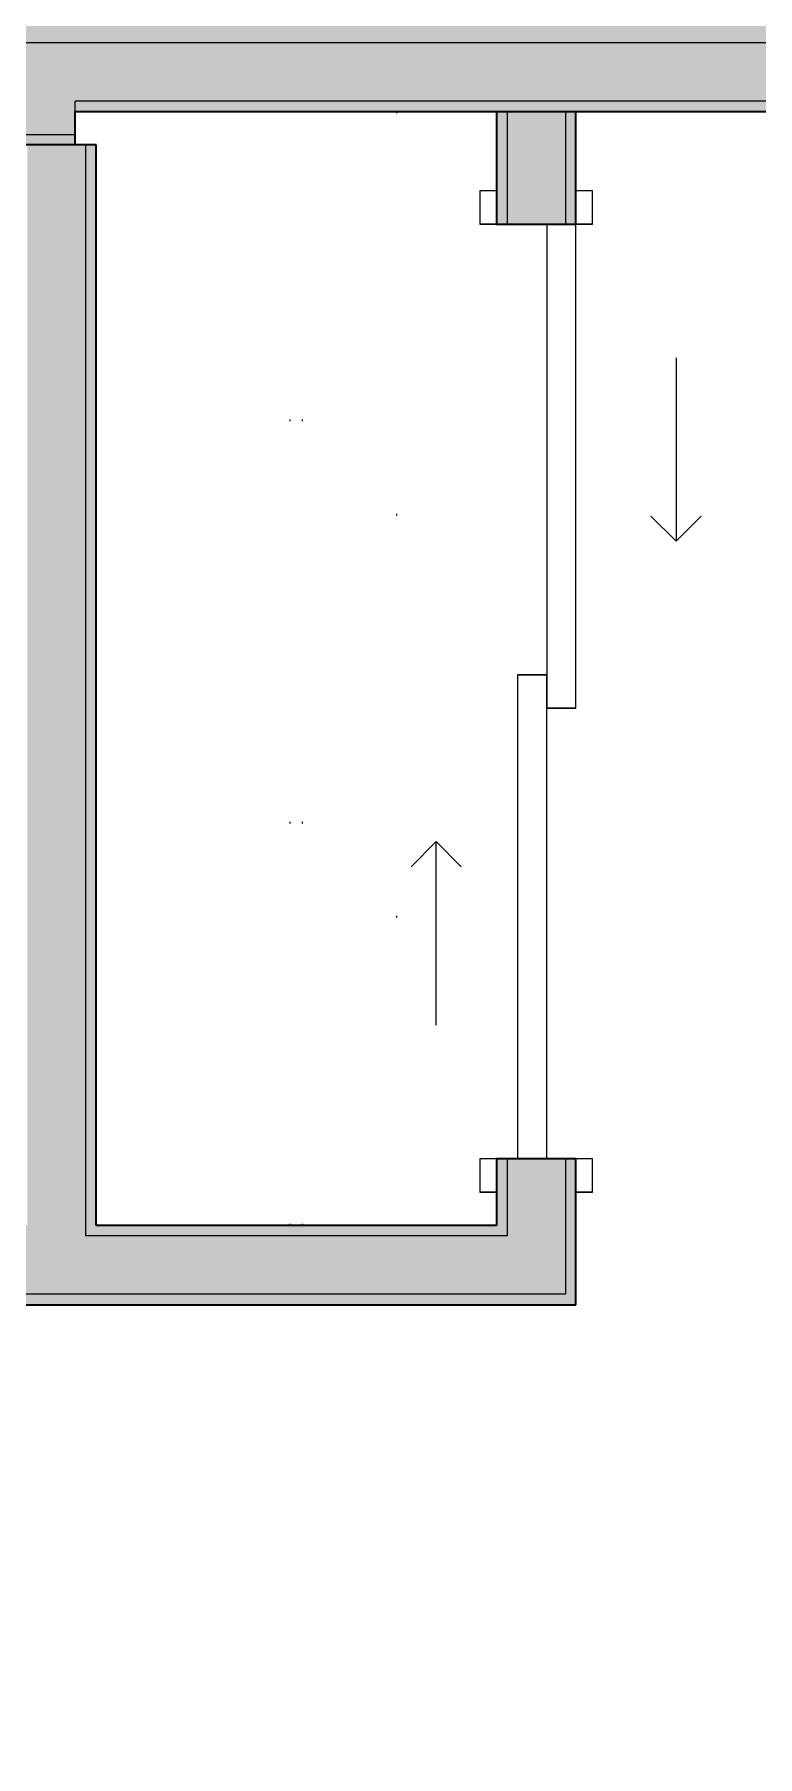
# Model space of a CAD drawing. Header units: inches. Extents: x 6 to 8416, y -388 to 6104.
# Drawn here: x 5679.2 to 5722.6, y 815.9 to 919.1 of the extents above; entities that cross this region are included whole.
import ezdxf

# ---------------------------------------------------------------- set-up
doc = ezdxf.new("R2010")
doc.units = ezdxf.units.IN
doc.header["$MEASUREMENT"] = 0
doc.linetypes.add('Dot 1_16_', pattern=[24, 0, -24])
for name, color, linetype, lineweight in [('A-DOOR', 31, 'Continuous', 18), ('A-DOOR-FRAM', 31, 'Continuous', 25), ('A-ROOM', 32, 'Continuous', 13), ('A-WALL', 113, 'Continuous', 25), ('A-WALL-PATT', 111, 'Continuous', 35), ('I-WALL', 2, 'Continuous', 25), ('Q-CASE', 31, 'Continuous', 18)]:
    doc.layers.add(name, color=color, linetype=linetype, lineweight=lineweight)

# ---------------------------------------------------------------- blocks, each defined once
blk = doc.blocks.new('CW Closet Shelf-AM - CW Closet Shelf-AM-5481446-LEVEL 3 - PLAN Copy 1 Copy 1')
at = {"layer": 'Q-CASE', "linetype": 'Dot 1_16_', "lineweight": 9}
for p, q in [((-32.64, -42), (-32.64, -24)), ((-32.64, -24), (34.11, -24)), ((34.11, -24), (34.11, -42)), ((-32.64, -35.62), (34.11, -35.62)), ((-32.64, -36.37), (34.11, -36.37)), ((34.11, -42), (-32.64, -42))]:
    blk.add_line(p, q, dxfattribs=at)
blk = doc.blocks.new('Unit-Double-Sliding-Flush-ICC ADA-AM - 56_ x 84_-FG-NR __U-S2 _ SLIDING CLOSET_-5466156-LEVEL 3 - PLAN Copy 1 Copy 1')
at = {"layer": 'A-DOOR', "lineweight": 9}
for p, q in [((-10.5, 14.875), (-9, 13.375)), ((-20, 13.375), (-9, 13.375)), ((-9, 13.375), (-10.5, 11.875)), ((1, 7.375), (-28, 7.375)), ((-28, 7.375), (-28, 5.625)), ((1, 7.375), (1, 5.625)), ((-28, 5.625), (-1, 5.625)), ((-1, 5.625), (1, 5.625)), ((1, 5.625), (-1, 5.625)), ((-1, 3.875), (-1, 5.625)), ((28, 5.625), (1, 5.625)), ((28, 3.875), (28, 5.625)), ((-1, 3.875), (28, 3.875)), ((9, -1), (10.5, 0.5)), ((10.5, -2.5), (9, -1)), ((20, -1), (9, -1))]:
    blk.add_line(p, q, dxfattribs=at)
at = {"layer": 'A-DOOR'}
for p, q in [((1, 7.375), (-28, 7.375)), ((-28, 7.375), (-28, 5.625)), ((1, 5.625), (1, 7.375)), ((-28, 5.625), (1, 5.625)), ((28, 5.625), (-1, 5.625)), ((-1, 5.625), (-1, 3.875)), ((28, 3.875), (28, 5.625)), ((-1, 3.875), (28, 3.875))]:
    blk.add_line(p, q, dxfattribs=at)
at = {"layer": 'A-DOOR-FRAM'}
for p, q in [((-28, 8.375), (-30, 8.375)), ((-30, 8.375), (-30, 7.375)), ((-28, 7.375), (-28, 8.375)), ((30, 8.375), (28, 8.375)), ((28, 8.375), (28, 7.375)), ((30, 7.375), (30, 8.375)), ((-30, 7.375), (-28, 7.375)), ((28, 7.375), (30, 7.375)), ((-28, 2.625), (-30, 2.625)), ((-30, 2.625), (-30, 1.625)), ((-28, 1.625), (-28, 2.625)), ((30, 2.625), (28, 2.625)), ((28, 2.625), (28, 1.625)), ((30, 1.625), (30, 2.625)), ((-30, 1.625), (-28, 1.625)), ((28, 1.625), (30, 1.625))]:
    blk.add_line(p, q, dxfattribs=at)
at = {"layer": 'A-DOOR-FRAM', "lineweight": 18}
for p, q in [((-28, 8.375), (-30, 8.375)), ((-30, 8.375), (-30, 7.375)), ((-28, 8.375), (-28, 7.375)), ((30, 8.375), (28, 8.375)), ((28, 8.375), (28, 7.375)), ((30, 8.375), (30, 7.375)), ((-30, 7.375), (-28, 7.375)), ((28, 7.375), (30, 7.375)), ((-28, 2.625), (-30, 2.625)), ((-30, 2.625), (-30, 1.625)), ((-28, 2.625), (-28, 1.625)), ((30, 2.625), (28, 2.625)), ((28, 2.625), (28, 1.625)), ((30, 2.625), (30, 1.625)), ((-30, 1.625), (-28, 1.625)), ((28, 1.625), (30, 1.625))]:
    blk.add_line(p, q, dxfattribs=at)

msp = doc.modelspace()

# ---------------------------------------------------------------- hatches: boundary and pattern name
at = {"layer": 'A-WALL-PATT', "lineweight": 25}
for points in [[(5759.46053685, 914.43577679), (5810.16533733, 914.43577679), (5810.16533733, 915.06077679), (5681.66533733, 915.06077679), (5681.66533733, 914.43577679), (5691.97553685, 914.43577679)], [(5624.49053685, 912.43577679), (5681.66533733, 912.43577679), (5681.66533733, 913.06077679), (5568.66533733, 913.06077679), (5568.66533733, 912.43577679), (5607.61928685, 912.43577679)]]:
    msp.add_hatch(color=10, dxfattribs=at).paths.add_polyline_path(points)
at = {"layer": 'A-WALL-PATT', "transparency": 33554560}
h = msp.add_hatch(color=10, dxfattribs=at)
h.paths.add_polyline_path([(5707.54033733, 847.06077679), (5707.54033733, 851.68577679), (5706.91533733, 851.68577679), (5706.91533733, 847.06077679)])
h.paths.add_polyline_path([(5707.54033733, 907.68577679), (5707.54033733, 914.43577679), (5706.91533733, 914.43577679), (5706.91533733, 907.68577679)])
at = {"layer": 'A-WALL-PATT', "lineweight": 25, "transparency": 33554560}
h = msp.add_hatch(color=10, dxfattribs=at)
h.paths.add_polyline_path([(5711.66533733, 842.93577679), (5711.66533733, 851.68577679), (5711.04033733, 851.68577679), (5711.04033733, 842.93577679)])
h.paths.add_polyline_path([(5711.66533733, 907.68577679), (5711.66533733, 914.43577679), (5711.04033733, 914.43577679), (5711.04033733, 907.68577679)])
msp.add_hatch(color=10, dxfattribs=at).paths.add_polyline_path([(5682.91533733, 847.68577679), (5682.91533733, 912.43577679), (5682.29033733, 912.43577679), (5682.29033733, 847.68577679)])
at = {"layer": 'A-WALL-PATT', "transparency": 33554560}
h = msp.add_hatch(color=10, dxfattribs=at)
h.paths.add_polyline_path([(5706.91533733, 847.06077679), (5706.91533733, 847.68577679), (5682.29033733, 847.68577679), (5682.29033733, 847.06077679), (5691.97553685, 847.06077679)])
h.paths.add_polyline_path([(5678.79033733, 847.06077679), (5678.79033733, 847.68577679), (5670.91533733, 847.68577679), (5670.91533733, 847.06077679)])
h.paths.add_polyline_path([(5634.91533733, 847.06077679), (5634.91533733, 847.68577679), (5571.79033733, 847.68577679), (5571.79033733, 847.06077679), (5624.49053685, 847.06077679)])
h.paths.add_polyline_path([(5568.29033733, 847.06077679), (5568.29033733, 847.68577679), (5563.91533733, 847.68577679), (5563.91533733, 847.06077679)])
h.paths.add_polyline_path([(5524.91533733, 847.06077679), (5527.91533733, 847.06077679), (5527.91533733, 847.68577679), (5524.91533733, 847.68577679)])
at = {"layer": 'A-WALL-PATT', "lineweight": 25, "transparency": 33554560}
h = msp.add_hatch(color=10, dxfattribs=at)
h.paths.add_polyline_path([(5706.91533733, 842.93577679), (5711.04033733, 842.93577679), (5711.04033733, 843.56077679), (5670.91533733, 843.56077679), (5670.91533733, 842.93577679), (5691.97553685, 842.93577679)])
h.paths.add_polyline_path([(5624.49053685, 842.93577679), (5634.91533733, 842.93577679), (5634.91533733, 843.56077679), (5601.04033733, 843.56077679), (5601.04033733, 842.93577679), (5607.61928685, 842.93577679)])
h.paths.add_polyline_path([(5597.54033733, 842.93577679), (5597.54033733, 843.56077679), (5563.91533733, 843.56077679), (5563.91533733, 842.93577679), (5596.91533733, 842.93577679)])
h.paths.add_polyline_path([(5527.91533733, 842.93577679), (5527.91533733, 843.56077679), (5524.91533733, 843.56077679), (5524.91533733, 842.93577679)])
at = {"layer": 'I-WALL'}
for points in [[(5573.87678685, 918.56077679), (5681.66533733, 918.56077679), (5681.66533733, 919.56077679), (5568.66533733, 919.56077679), (5568.66533733, 918.56077679)], [(5759.46053685, 918.56077679), (5810.79033733, 918.56077679), (5810.79033733, 919.56077679), (5681.66533733, 919.56077679), (5681.66533733, 918.56077679), (5691.97553685, 918.56077679)], [(5675.10428685, 913.06077679), (5681.66533733, 913.06077679), (5681.66533733, 918.56077679), (5568.66533733, 918.56077679), (5568.66533733, 913.06077679), (5658.23303685, 913.06077679)], [(5810.16533733, 915.06077679), (5810.79033733, 915.06077679), (5810.79033733, 918.56077679), (5681.66533733, 918.56077679), (5681.66533733, 915.06077679), (5809.54033733, 915.06077679)]]:
    msp.add_hatch(color=10, dxfattribs=at).paths.add_polyline_path(points)
at = {"layer": 'I-WALL', "transparency": 33554560}
h = msp.add_hatch(color=10, dxfattribs=at)
h.paths.add_polyline_path([(5711.04033733, 843.56077679), (5711.04033733, 851.68577679), (5707.54033733, 851.68577679), (5707.54033733, 843.56077679)])
h.paths.add_polyline_path([(5711.04033733, 907.68577679), (5711.04033733, 914.43577679), (5707.54033733, 914.43577679), (5707.54033733, 907.68577679)])
msp.add_hatch(color=10, dxfattribs=at).paths.add_polyline_path([(5682.29033733, 847.06077679), (5682.29033733, 912.43577679), (5678.79033733, 912.43577679), (5678.79033733, 847.06077679)])
h = msp.add_hatch(color=10, dxfattribs=at)
h.paths.add_polyline_path([(5706.91533733, 843.56077679), (5707.54033733, 843.56077679), (5707.54033733, 847.06077679), (5670.91533733, 847.06077679), (5670.91533733, 843.56077679), (5691.97553685, 843.56077679)])
h.paths.add_polyline_path([(5634.91533733, 843.56077679), (5634.91533733, 847.06077679), (5563.91533733, 847.06077679), (5563.91533733, 843.56077679), (5624.49053685, 843.56077679)])
h.paths.add_polyline_path([(5527.91533733, 843.56077679), (5527.91533733, 847.06077679), (5524.91533733, 847.06077679), (5524.91533733, 843.56077679)])

# ---------------------------------------------------------------- linework, layer by layer
at = {"layer": 'A-ROOM', "lineweight": 9, "flags": 128}
msp.add_lwpolyline([(5809.54033733, 567.84202679), (5809.54033733, 914.43577679), (5681.66533733, 914.43577679), (5681.66533733, 912.43577679), (5571.72814332, 912.43577679), (5571.66533733, 912.43577679), (5524.41533733, 912.43577679), (5524.41533733, 842.93577679), (5524.91533733, 842.93577679), (5524.91533733, 489.31077679)], dxfattribs=at)
at = {"layer": 'A-WALL', "lineweight": 9}
for p, q in [((5810.79033733, 918.56077679), (5571.66533733, 918.56077679)), ((5681.66533733, 914.43577679), (5681.66533733, 915.06077679)), ((5810.79033733, 915.06077679), (5681.66533733, 915.06077679)), ((5707.54033733, 914.43577679), (5707.54033733, 907.68577679)), ((5711.04033733, 914.43577679), (5711.04033733, 907.68577679)), ((5523.79033733, 913.06077679), (5681.66533733, 913.06077679)), ((5682.29033733, 912.43577679), (5682.29033733, 847.06077679)), ((5707.54033733, 851.68577679), (5707.54033733, 847.06077679)), ((5711.04033733, 851.68577679), (5711.04033733, 843.56077679)), ((5707.54033733, 847.06077679), (5682.29033733, 847.06077679)), ((5711.04033733, 843.56077679), (5670.91533733, 843.56077679))]:
    msp.add_line(p, q, dxfattribs=at)
at = {"layer": 'I-WALL', "lineweight": 35}
for p, q in [((5681.66533733, 912.43577679), (5681.66533733, 914.43577679)), ((5681.66533733, 914.43577679), (5809.54033733, 914.43577679)), ((5706.91533733, 914.43577679), (5706.91533733, 907.68577679)), ((5711.66533733, 907.68577679), (5711.66533733, 914.43577679)), ((5682.91533733, 912.43577679), (5524.41533733, 912.43577679)), ((5682.91533733, 847.68577679), (5682.91533733, 912.43577679)), ((5706.91533733, 907.68577679), (5711.66533733, 907.68577679)), ((5711.66533733, 851.68577679), (5706.91533733, 851.68577679)), ((5706.91533733, 851.68577679), (5706.91533733, 847.68577679)), ((5711.66533733, 842.93577679), (5711.66533733, 851.68577679)), ((5706.91533733, 847.68577679), (5682.91533733, 847.68577679)), ((5670.91533733, 842.93577679), (5711.66533733, 842.93577679))]:
    msp.add_line(p, q, dxfattribs=at)

# ---------------------------------------------------------------- block references
at = {"layer": 'A-DOOR', "rotation": 269.9999999999988}
msp.add_blockref('Unit-Double-Sliding-Flush-ICC ADA-AM - 56_ x 84_-FG-NR __U-S2 _ SLIDING CLOSET_-5466156-LEVEL 3 - PLAN Copy 1 Copy 1', (5704.29033733, 879.68577679), dxfattribs=at)
at = {"layer": 'Q-CASE', "rotation": 89.999999999999}
msp.add_blockref('CW Closet Shelf-AM - CW Closet Shelf-AM-5481446-LEVEL 3 - PLAN Copy 1 Copy 1', (5658.91533733, 880.32307187), dxfattribs=at)

doc.saveas('drawing.dxf')
